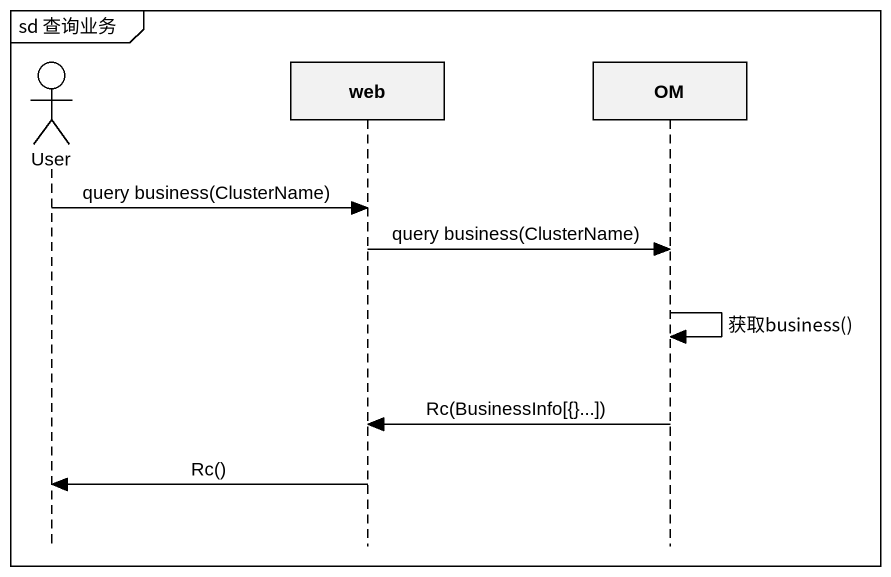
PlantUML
@startuml
mainframe sd 查询业务
hide footbox
actor User
participant web
participant OM

User -> web : query business(ClusterName)
web -> OM : query business(ClusterName)
OM -> OM : 获取business()
OM -> web : Rc(BusinessInfo[{}...])
web -> User : Rc()
@enduml
